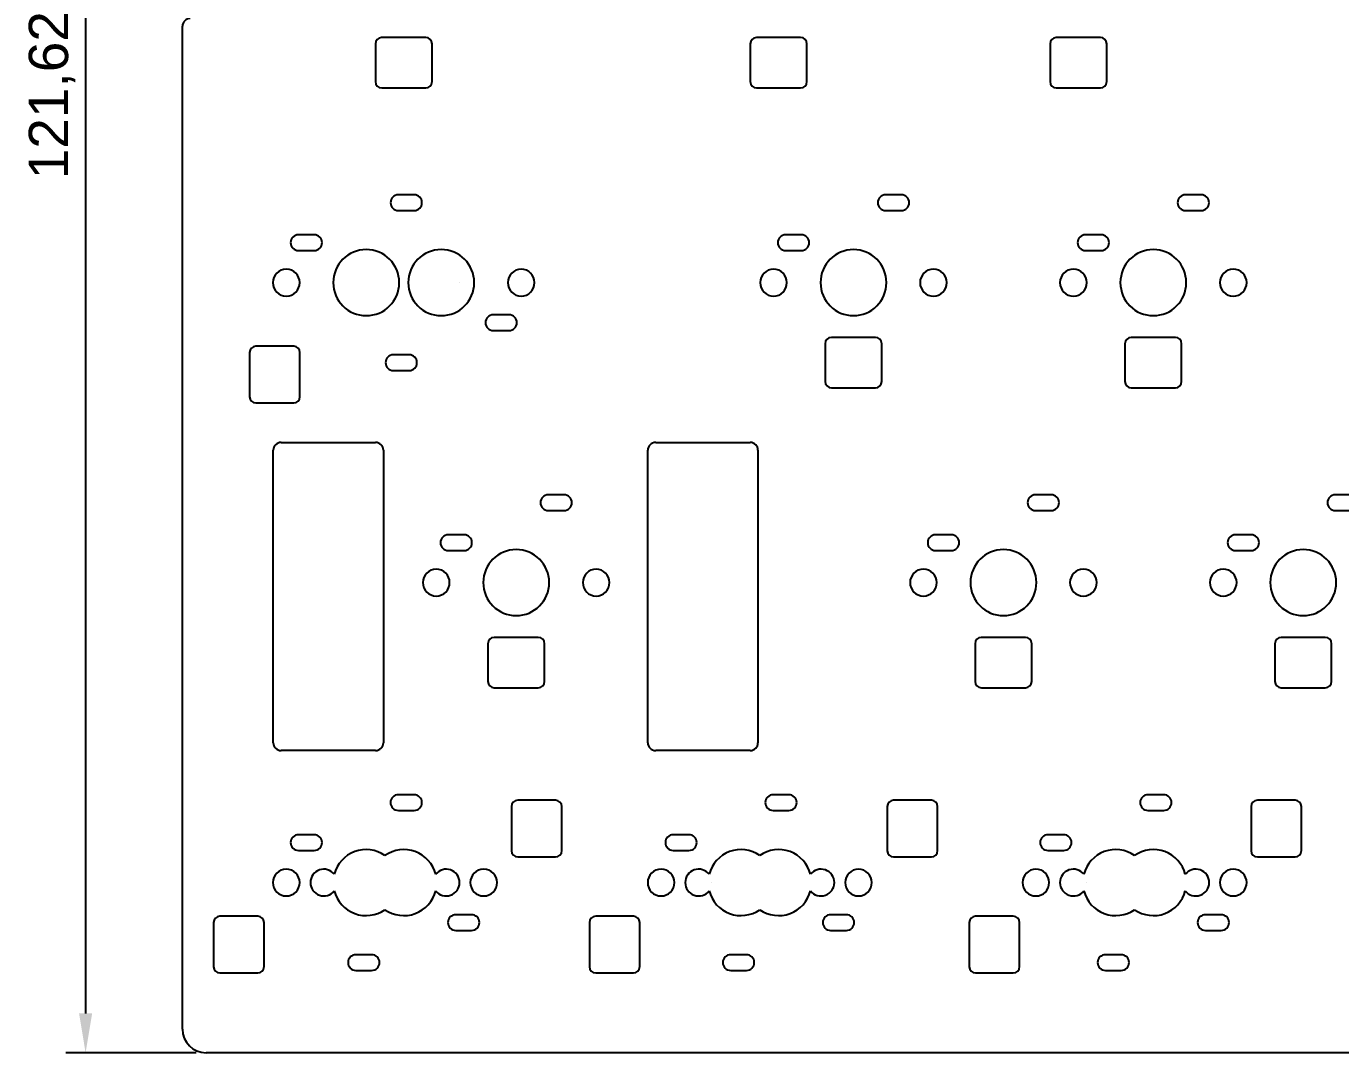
# Model space of a CAD drawing. Header units: millimetres. Extents: x -10 to 348, y -1 to 127.
# Drawn here: x -9.7 to 73.8, y -1.3 to 63.9 of the extents above; entities that cross this region are included whole.
import ezdxf

# ---------------------------------------------------------------- set-up
doc = ezdxf.new("R2010")
doc.units = ezdxf.units.MM
doc.layers.add('Board Outline Layer', color=6, linetype='Continuous', true_color=0xff00ff)
doc.layers.add('IXPE', color=7, linetype='Continuous', true_color=0x9069e9)
doc.styles.get("Standard").update_dxf_attribs({"font": 'arial.ttf'})
doc.dimstyles.new('ISO-25', dxfattribs={"dimtxt": 2.5, "dimasz": 2.5, "dimexe": 1.25, "dimexo": 0.625, "dimtad": 1, "dimtxsty": 'Standard', "dimcen": 2.5, "dimadec": 0, "dimazin": 0, "dimtfac": 1, "dimtmove": 0, "dimatfit": 3, "dimfxl": 1, "dimarcsym": 0})

# ---------------------------------------------------------------- blocks, each defined once
blk = doc.blocks.new('*D2')
at = {"color": 0, "lineweight": -2, "transparency": 16777216}
for p, q in [((1.105, 120.345), (-7.176, 120.345)), ((-5.926, 117.845), (-5.926, 1.22)), ((1.105, -1.28), (-7.176, -1.28))]:
    blk.add_line(p, q, dxfattribs=at)
at = {"color": 0, "transparency": 16777216}
for points in [[(-6.342, 117.845), (-5.509, 117.845), (-5.926, 120.345)], [(-6.342, 1.22), (-5.509, 1.22), (-5.926, -1.28)]]:
    blk.add_solid(points, dxfattribs=at)
at = {"layer": 'Defpoints', "color": 0, "transparency": 16777216}
for p in [(1.73, 120.345), (-5.926, -1.28), (1.73, -1.28)]:
    blk.add_point(p, dxfattribs=at)
at = {"color": 0, "transparency": 16777216, "insert": (-8.053, 59.532), "char_height": 2.5, "attachment_point": 5, "rotation": 90}
blk.add_mtext('121,62', dxfattribs=at)

msp = doc.modelspace()

# ---------------------------------------------------------------- linework, layer by layer
at = {"layer": 'Board Outline Layer'}
for p, q in [((0.23, 0.22), (0.23, 63.906)), ((346.407, -1.28), (1.73, -1.28))]:
    msp.add_line(p, q, dxfattribs=at)
for centre, radius, start, end in [((0.73, 63.906), 0.5, 92.25977, 179.99977), ((1.73, 0.22), 1.5, 180, 270)]:
    msp.add_arc(centre, radius, start, end, dxfattribs=at)
at = {"layer": 'IXPE'}
for p, q in [((12.488, 62.796), (12.488, 62.795)), ((12.488, 62.796), (12.488, 62.795)), ((12.488, 62.795), (12.488, 60.395)), ((12.488, 62.795), (12.488, 60.395)), ((15.688, 63.195), (12.888, 63.195)), ((15.688, 63.195), (12.888, 63.195)), ((15.688, 63.195), (15.688, 63.195)), ((15.688, 63.195), (15.688, 63.195)), ((16.088, 60.395), (16.088, 62.795)), ((16.088, 60.395), (16.088, 62.795)), ((36.3, 62.796), (36.3, 62.795)), ((36.3, 62.796), (36.3, 62.795)), ((36.3, 62.795), (36.3, 60.395)), ((36.3, 62.795), (36.3, 60.395)), ((39.5, 63.195), (36.7, 63.195)), ((39.5, 63.195), (36.7, 63.195)), ((39.5, 63.195), (39.5, 63.195)), ((39.5, 63.195), (39.5, 63.195)), ((39.9, 60.395), (39.9, 62.795)), ((39.9, 60.395), (39.9, 62.795)), ((55.35, 62.796), (55.35, 62.795)), ((55.35, 62.796), (55.35, 62.795)), ((55.35, 62.795), (55.35, 60.395)), ((55.35, 62.795), (55.35, 60.395)), ((58.55, 63.195), (55.75, 63.195)), ((58.55, 63.195), (55.75, 63.195)), ((58.55, 63.195), (58.55, 63.195)), ((58.55, 63.195), (58.55, 63.195)), ((58.95, 60.395), (58.95, 62.795)), ((58.95, 60.395), (58.95, 62.795)), ((12.888, 59.995), (15.688, 59.995)), ((12.888, 59.995), (15.688, 59.995)), ((15.688, 59.995), (15.688, 59.995)), ((15.688, 59.995), (15.688, 59.995)), ((36.7, 59.995), (39.5, 59.995)), ((36.7, 59.995), (39.5, 59.995)), ((39.5, 59.995), (39.5, 59.995)), ((39.5, 59.995), (39.5, 59.995)), ((55.75, 59.995), (58.55, 59.995)), ((55.75, 59.995), (58.55, 59.995)), ((58.55, 59.995), (58.55, 59.995)), ((58.55, 59.995), (58.55, 59.995)), ((13.448, 52.705), (13.448, 52.705)), ((13.448, 52.705), (13.448, 52.705)), ((14.948, 53.205), (13.948, 53.205)), ((14.948, 53.205), (13.948, 53.205)), ((15.448, 52.705), (15.448, 52.705)), ((15.448, 52.705), (15.448, 52.705)), ((44.403, 52.705), (44.403, 52.705)), ((44.403, 52.705), (44.403, 52.705)), ((45.903, 53.205), (44.903, 53.205)), ((45.903, 53.205), (44.903, 53.205)), ((46.403, 52.705), (46.403, 52.705)), ((46.403, 52.705), (46.403, 52.705)), ((63.453, 52.705), (63.453, 52.705)), ((63.453, 52.705), (63.453, 52.705)), ((64.953, 53.205), (63.953, 53.205)), ((64.953, 53.205), (63.953, 53.205)), ((65.453, 52.705), (65.453, 52.705)), ((65.453, 52.705), (65.453, 52.705)), ((13.948, 52.205), (14.948, 52.205)), ((13.948, 52.205), (14.948, 52.205)), ((44.903, 52.205), (45.903, 52.205)), ((44.903, 52.205), (45.903, 52.205)), ((63.953, 52.205), (64.953, 52.205)), ((63.953, 52.205), (64.953, 52.205)), ((7.098, 50.165), (7.098, 50.165)), ((7.098, 50.165), (7.098, 50.165)), ((8.598, 50.665), (7.598, 50.665)), ((8.598, 50.665), (7.598, 50.665)), ((9.098, 50.165), (9.098, 50.165)), ((9.098, 50.165), (9.098, 50.165)), ((38.053, 50.165), (38.053, 50.165)), ((38.053, 50.165), (38.053, 50.165)), ((39.553, 50.665), (38.553, 50.665)), ((39.553, 50.665), (38.553, 50.665)), ((40.053, 50.165), (40.053, 50.165)), ((40.053, 50.165), (40.053, 50.165)), ((57.103, 50.165), (57.103, 50.165)), ((57.103, 50.165), (57.103, 50.165)), ((58.603, 50.665), (57.603, 50.665)), ((58.603, 50.665), (57.603, 50.665)), ((59.103, 50.165), (59.103, 50.165)), ((59.103, 50.165), (59.103, 50.165)), ((7.598, 49.665), (8.598, 49.665)), ((7.598, 49.665), (8.598, 49.665)), ((38.553, 49.665), (39.553, 49.665)), ((38.553, 49.665), (39.553, 49.665)), ((57.603, 49.665), (58.603, 49.665)), ((57.603, 49.665), (58.603, 49.665)), ((17.838, 47.625), (17.838, 47.625)), ((17.838, 47.625), (17.838, 47.625)), ((22.601, 47.625), (22.601, 47.625)), ((22.601, 47.625), (22.601, 47.625)), ((38.633, 47.625), (38.633, 47.625)), ((38.633, 47.625), (38.633, 47.625)), ((48.793, 47.625), (48.793, 47.625)), ((48.793, 47.625), (48.793, 47.625)), ((57.684, 47.625), (57.684, 47.625)), ((57.684, 47.625), (57.684, 47.625)), ((20.98, 45.585), (19.98, 45.585)), ((20.98, 45.585), (19.98, 45.585)), ((19.48, 45.085), (19.48, 45.085)), ((19.48, 45.085), (19.48, 45.085)), ((19.98, 44.585), (20.98, 44.585)), ((19.98, 44.585), (20.98, 44.585)), ((21.48, 45.085), (21.48, 45.085)), ((21.48, 45.085), (21.48, 45.085)), ((7.296, 43.583), (4.896, 43.583)), ((7.296, 43.583), (4.896, 43.583)), ((41.063, 43.745), (41.063, 43.745)), ((41.063, 43.745), (41.063, 41.345)), ((41.063, 43.745), (41.063, 43.745)), ((41.063, 43.745), (41.063, 41.345)), ((44.263, 44.145), (41.463, 44.145)), ((44.263, 44.145), (41.463, 44.145)), ((44.263, 44.145), (44.263, 44.145)), ((44.263, 44.145), (44.263, 44.145)), ((44.663, 41.345), (44.663, 43.745)), ((44.663, 41.345), (44.663, 43.745)), ((60.113, 43.745), (60.113, 43.745)), ((60.113, 43.745), (60.113, 41.345)), ((60.113, 43.745), (60.113, 43.745)), ((60.113, 43.745), (60.113, 41.345)), ((63.313, 44.145), (60.513, 44.145)), ((63.313, 44.145), (60.513, 44.145)), ((63.313, 44.145), (63.313, 44.145)), ((63.313, 44.145), (63.313, 44.145)), ((63.713, 41.345), (63.713, 43.745)), ((63.713, 41.345), (63.713, 43.745)), ((4.496, 43.183), (4.496, 43.183)), ((4.496, 43.183), (4.496, 40.383)), ((4.496, 43.183), (4.496, 43.183)), ((4.496, 43.183), (4.496, 40.383)), ((7.696, 40.383), (7.696, 43.183)), ((7.696, 43.183), (7.696, 43.183)), ((7.696, 40.383), (7.696, 43.183)), ((7.696, 43.183), (7.696, 43.183)), ((14.63, 43.045), (13.63, 43.045)), ((14.63, 43.045), (13.63, 43.045)), ((13.13, 42.545), (13.13, 42.545)), ((13.13, 42.545), (13.13, 42.545)), ((13.63, 42.045), (14.63, 42.045)), ((13.63, 42.045), (14.63, 42.045)), ((15.13, 42.545), (15.13, 42.545)), ((15.13, 42.545), (15.13, 42.545)), ((41.463, 40.945), (44.263, 40.945)), ((41.463, 40.945), (44.263, 40.945)), ((44.263, 40.945), (44.263, 40.945)), ((44.263, 40.945), (44.263, 40.945)), ((60.513, 40.945), (63.313, 40.945)), ((60.513, 40.945), (63.313, 40.945)), ((63.313, 40.945), (63.313, 40.945)), ((63.313, 40.945), (63.313, 40.945)), ((4.896, 39.983), (4.896, 39.983)), ((4.896, 39.983), (7.296, 39.983)), ((4.896, 39.983), (4.896, 39.983)), ((4.896, 39.983), (7.296, 39.983)), ((5.995, 18.409), (5.995, 36.981)), ((5.995, 18.409), (5.995, 36.981)), ((6.495, 37.481), (12.495, 37.481)), ((6.495, 37.481), (12.495, 37.481)), ((12.995, 36.981), (12.995, 18.409)), ((12.995, 36.981), (12.995, 18.409)), ((29.795, 18.409), (29.795, 36.981)), ((29.795, 18.409), (29.795, 36.981)), ((30.295, 37.481), (36.295, 37.481)), ((30.295, 37.481), (36.295, 37.481)), ((36.795, 36.981), (36.795, 18.409)), ((36.795, 36.981), (36.795, 18.409)), ((22.973, 33.655), (22.973, 33.655)), ((22.973, 33.655), (22.973, 33.655)), ((24.473, 34.155), (23.473, 34.155)), ((24.473, 34.155), (23.473, 34.155)), ((24.973, 33.655), (24.973, 33.655)), ((24.973, 33.655), (24.973, 33.655)), ((53.928, 33.655), (53.928, 33.655)), ((53.928, 33.655), (53.928, 33.655)), ((55.428, 34.155), (54.428, 34.155)), ((55.428, 34.155), (54.428, 34.155)), ((55.928, 33.655), (55.928, 33.655)), ((55.928, 33.655), (55.928, 33.655)), ((72.978, 33.655), (72.978, 33.655)), ((72.978, 33.655), (72.978, 33.655)), ((74.478, 34.155), (73.478, 34.155)), ((74.478, 34.155), (73.478, 34.155)), ((23.473, 33.155), (24.473, 33.155)), ((23.473, 33.155), (24.473, 33.155)), ((54.428, 33.155), (55.428, 33.155)), ((54.428, 33.155), (55.428, 33.155)), ((73.478, 33.155), (74.478, 33.155)), ((73.478, 33.155), (74.478, 33.155)), ((16.623, 31.115), (16.623, 31.115)), ((16.623, 31.115), (16.623, 31.115)), ((18.123, 31.615), (17.123, 31.615)), ((18.123, 31.615), (17.123, 31.615)), ((18.623, 31.115), (18.623, 31.115)), ((18.623, 31.115), (18.623, 31.115)), ((47.578, 31.115), (47.578, 31.115)), ((47.578, 31.115), (47.578, 31.115)), ((49.078, 31.615), (48.078, 31.615)), ((49.078, 31.615), (48.078, 31.615)), ((49.578, 31.115), (49.578, 31.115)), ((49.578, 31.115), (49.578, 31.115)), ((66.628, 31.115), (66.628, 31.115)), ((66.628, 31.115), (66.628, 31.115)), ((68.128, 31.615), (67.128, 31.615)), ((68.128, 31.615), (67.128, 31.615)), ((68.628, 31.115), (68.628, 31.115)), ((68.628, 31.115), (68.628, 31.115)), ((17.123, 30.615), (18.123, 30.615)), ((17.123, 30.615), (18.123, 30.615)), ((48.078, 30.615), (49.078, 30.615)), ((48.078, 30.615), (49.078, 30.615)), ((67.128, 30.615), (68.128, 30.615)), ((67.128, 30.615), (68.128, 30.615)), ((17.203, 28.575), (17.203, 28.575)), ((17.203, 28.575), (17.203, 28.575)), ((27.363, 28.575), (27.363, 28.575)), ((27.363, 28.575), (27.363, 28.575)), ((48.158, 28.575), (48.158, 28.575)), ((48.158, 28.575), (48.158, 28.575)), ((58.319, 28.575), (58.319, 28.575)), ((58.319, 28.575), (58.319, 28.575)), ((22.833, 25.095), (20.033, 25.095)), ((22.833, 25.095), (20.033, 25.095)), ((22.833, 25.095), (22.833, 25.095)), ((22.833, 25.095), (22.833, 25.095)), ((53.788, 25.095), (50.988, 25.095)), ((53.788, 25.095), (50.988, 25.095)), ((53.788, 25.095), (53.788, 25.095)), ((53.788, 25.095), (53.788, 25.095)), ((72.838, 25.095), (70.038, 25.095)), ((72.838, 25.095), (70.038, 25.095)), ((72.838, 25.095), (72.838, 25.095)), ((72.838, 25.095), (72.838, 25.095)), ((19.633, 24.695), (19.633, 24.695)), ((19.633, 24.695), (19.633, 22.295)), ((19.633, 24.695), (19.633, 24.695)), ((19.633, 24.695), (19.633, 22.295)), ((23.233, 22.295), (23.233, 24.695)), ((23.233, 22.295), (23.233, 24.695)), ((50.588, 24.695), (50.588, 24.695)), ((50.588, 24.695), (50.588, 22.295)), ((50.588, 24.695), (50.588, 24.695)), ((50.588, 24.695), (50.588, 22.295)), ((54.188, 22.295), (54.188, 24.695)), ((54.188, 22.295), (54.188, 24.695)), ((69.638, 24.695), (69.638, 24.695)), ((69.638, 24.695), (69.638, 22.295)), ((69.638, 24.695), (69.638, 24.695)), ((69.638, 24.695), (69.638, 22.295)), ((73.238, 22.295), (73.238, 24.695)), ((73.238, 22.295), (73.238, 24.695)), ((20.033, 21.895), (22.833, 21.895)), ((20.033, 21.895), (22.833, 21.895)), ((22.833, 21.895), (22.833, 21.895)), ((22.833, 21.895), (22.833, 21.895)), ((50.988, 21.895), (53.788, 21.895)), ((50.988, 21.895), (53.788, 21.895)), ((53.788, 21.895), (53.788, 21.895)), ((53.788, 21.895), (53.788, 21.895)), ((70.038, 21.895), (72.838, 21.895)), ((70.038, 21.895), (72.838, 21.895)), ((72.838, 21.895), (72.838, 21.895)), ((72.838, 21.895), (72.838, 21.895)), ((5.995, 18.409), (5.995, 18.409)), ((5.995, 18.409), (5.995, 18.409)), ((29.795, 18.409), (29.795, 18.409)), ((29.795, 18.409), (29.795, 18.409)), ((12.495, 17.909), (6.495, 17.909)), ((6.495, 17.909), (6.495, 17.909)), ((12.495, 17.909), (6.495, 17.909)), ((6.495, 17.909), (6.495, 17.909)), ((36.295, 17.909), (30.295, 17.909)), ((30.295, 17.909), (30.295, 17.909)), ((36.295, 17.909), (30.295, 17.909)), ((30.295, 17.909), (30.295, 17.909)), ((14.946, 15.105), (13.946, 15.105)), ((14.946, 15.105), (13.946, 15.105)), ((38.759, 15.105), (37.759, 15.105)), ((38.759, 15.105), (37.759, 15.105)), ((62.571, 15.105), (61.571, 15.105)), ((62.571, 15.105), (61.571, 15.105)), ((13.446, 14.605), (13.446, 14.605)), ((13.446, 14.605), (13.446, 14.605)), ((15.446, 14.605), (15.446, 14.605)), ((15.446, 14.605), (15.446, 14.605)), ((21.133, 14.354), (21.133, 14.354)), ((21.133, 14.354), (21.133, 11.554)), ((21.133, 14.354), (21.133, 14.354)), ((21.133, 14.354), (21.133, 11.554)), ((23.933, 14.754), (21.533, 14.754)), ((23.933, 14.754), (21.533, 14.754)), ((24.333, 11.554), (24.333, 14.354)), ((24.333, 14.354), (24.333, 14.354)), ((24.333, 11.554), (24.333, 14.354)), ((24.333, 14.354), (24.333, 14.354)), ((37.259, 14.605), (37.259, 14.605)), ((37.259, 14.605), (37.259, 14.605)), ((39.259, 14.605), (39.259, 14.605)), ((39.259, 14.605), (39.259, 14.605)), ((45.009, 14.354), (45.009, 14.354)), ((45.009, 14.354), (45.009, 11.554)), ((45.009, 14.354), (45.009, 14.354)), ((45.009, 14.354), (45.009, 11.554)), ((47.809, 14.754), (45.409, 14.754)), ((47.809, 14.754), (45.409, 14.754)), ((48.209, 11.554), (48.209, 14.354)), ((48.209, 14.354), (48.209, 14.354)), ((48.209, 11.554), (48.209, 14.354)), ((48.209, 14.354), (48.209, 14.354)), ((61.071, 14.605), (61.071, 14.605)), ((61.071, 14.605), (61.071, 14.605)), ((63.071, 14.605), (63.071, 14.605)), ((63.071, 14.605), (63.071, 14.605)), ((68.123, 14.354), (68.123, 14.354)), ((68.123, 14.354), (68.123, 11.554)), ((68.123, 14.354), (68.123, 14.354)), ((68.123, 14.354), (68.123, 11.554)), ((70.923, 14.754), (68.523, 14.754)), ((70.923, 14.754), (68.523, 14.754)), ((71.323, 11.554), (71.323, 14.354)), ((71.323, 14.354), (71.323, 14.354)), ((71.323, 11.554), (71.323, 14.354)), ((71.323, 14.354), (71.323, 14.354)), ((13.946, 14.105), (14.946, 14.105)), ((13.946, 14.105), (14.946, 14.105)), ((37.759, 14.105), (38.759, 14.105)), ((37.759, 14.105), (38.759, 14.105)), ((61.571, 14.105), (62.571, 14.105)), ((61.571, 14.105), (62.571, 14.105)), ((8.596, 12.565), (7.596, 12.565)), ((8.596, 12.565), (7.596, 12.565)), ((32.409, 12.565), (31.409, 12.565)), ((32.409, 12.565), (31.409, 12.565)), ((56.221, 12.565), (55.221, 12.565)), ((56.221, 12.565), (55.221, 12.565)), ((7.096, 12.065), (7.096, 12.065)), ((7.096, 12.065), (7.096, 12.065)), ((9.096, 12.065), (9.096, 12.065)), ((9.096, 12.065), (9.096, 12.065)), ((30.909, 12.065), (30.909, 12.065)), ((30.909, 12.065), (30.909, 12.065)), ((32.909, 12.065), (32.909, 12.065)), ((32.909, 12.065), (32.909, 12.065)), ((54.721, 12.065), (54.721, 12.065)), ((54.721, 12.065), (54.721, 12.065)), ((56.721, 12.065), (56.721, 12.065)), ((56.721, 12.065), (56.721, 12.065)), ((7.596, 11.565), (8.596, 11.565)), ((7.596, 11.565), (8.596, 11.565)), ((21.533, 11.154), (21.533, 11.154)), ((21.533, 11.154), (23.933, 11.154)), ((21.533, 11.154), (21.533, 11.154)), ((21.533, 11.154), (23.933, 11.154)), ((31.409, 11.565), (32.409, 11.565)), ((31.409, 11.565), (32.409, 11.565)), ((45.409, 11.154), (45.409, 11.154)), ((45.409, 11.154), (47.809, 11.154)), ((45.409, 11.154), (45.409, 11.154)), ((45.409, 11.154), (47.809, 11.154)), ((55.221, 11.565), (56.221, 11.565)), ((55.221, 11.565), (56.221, 11.565)), ((68.523, 11.154), (68.523, 11.154)), ((68.523, 11.154), (70.923, 11.154)), ((68.523, 11.154), (68.523, 11.154)), ((68.523, 11.154), (70.923, 11.154)), ((17.837, 9.525), (17.837, 9.525)), ((17.837, 9.525), (17.837, 9.525)), ((20.219, 9.525), (20.219, 9.525)), ((20.219, 9.525), (20.219, 9.525)), ((31.49, 9.525), (31.49, 9.525)), ((31.49, 9.525), (31.49, 9.525)), ((33.871, 9.525), (33.871, 9.525)), ((33.871, 9.525), (33.871, 9.525)), ((41.65, 9.525), (41.65, 9.525)), ((41.65, 9.525), (41.65, 9.525)), ((44.031, 9.525), (44.031, 9.525)), ((44.031, 9.525), (44.031, 9.525)), ((55.302, 9.525), (55.302, 9.525)), ((55.302, 9.525), (55.302, 9.525)), ((57.684, 9.525), (57.684, 9.525)), ((57.684, 9.525), (57.684, 9.525)), ((2.21, 6.988), (2.21, 6.988)), ((2.21, 6.988), (2.21, 4.188)), ((2.21, 6.988), (2.21, 6.988)), ((2.21, 6.988), (2.21, 4.188)), ((5.01, 7.388), (2.61, 7.388)), ((5.01, 7.388), (2.61, 7.388)), ((5.41, 4.188), (5.41, 6.988)), ((5.41, 6.988), (5.41, 6.988)), ((5.41, 4.188), (5.41, 6.988)), ((5.41, 6.988), (5.41, 6.988)), ((17.098, 6.985), (17.098, 6.985)), ((17.098, 6.985), (17.098, 6.985)), ((18.598, 7.485), (17.598, 7.485)), ((18.598, 7.485), (17.598, 7.485)), ((19.098, 6.985), (19.098, 6.985)), ((19.098, 6.985), (19.098, 6.985)), ((26.086, 6.988), (26.086, 6.988)), ((26.086, 6.988), (26.086, 4.188)), ((26.086, 6.988), (26.086, 6.988)), ((26.086, 6.988), (26.086, 4.188)), ((28.886, 7.388), (26.486, 7.388)), ((28.886, 7.388), (26.486, 7.388)), ((29.286, 4.188), (29.286, 6.988)), ((29.286, 6.988), (29.286, 6.988)), ((29.286, 4.188), (29.286, 6.988)), ((29.286, 6.988), (29.286, 6.988)), ((40.911, 6.985), (40.911, 6.985)), ((40.911, 6.985), (40.911, 6.985)), ((42.411, 7.485), (41.411, 7.485)), ((42.411, 7.485), (41.411, 7.485)), ((42.911, 6.985), (42.911, 6.985)), ((42.911, 6.985), (42.911, 6.985)), ((50.216, 6.988), (50.216, 6.988)), ((50.216, 6.988), (50.216, 4.188)), ((50.216, 6.988), (50.216, 6.988)), ((50.216, 6.988), (50.216, 4.188)), ((53.016, 7.388), (50.616, 7.388)), ((53.016, 7.388), (50.616, 7.388)), ((53.416, 4.188), (53.416, 6.988)), ((53.416, 6.988), (53.416, 6.988)), ((53.416, 4.188), (53.416, 6.988)), ((53.416, 6.988), (53.416, 6.988)), ((64.723, 6.985), (64.723, 6.985)), ((64.723, 6.985), (64.723, 6.985)), ((66.223, 7.485), (65.223, 7.485)), ((66.223, 7.485), (65.223, 7.485)), ((66.723, 6.985), (66.723, 6.985)), ((66.723, 6.985), (66.723, 6.985)), ((17.598, 6.485), (18.598, 6.485)), ((17.598, 6.485), (18.598, 6.485)), ((41.411, 6.485), (42.411, 6.485)), ((41.411, 6.485), (42.411, 6.485)), ((65.223, 6.485), (66.223, 6.485)), ((65.223, 6.485), (66.223, 6.485)), ((10.748, 4.445), (10.748, 4.445)), ((10.748, 4.445), (10.748, 4.445)), ((12.248, 4.945), (11.248, 4.945)), ((12.248, 4.945), (11.248, 4.945)), ((12.748, 4.445), (12.748, 4.445)), ((12.748, 4.445), (12.748, 4.445)), ((34.561, 4.445), (34.561, 4.445)), ((34.561, 4.445), (34.561, 4.445)), ((36.061, 4.945), (35.061, 4.945)), ((36.061, 4.945), (35.061, 4.945)), ((36.561, 4.445), (36.561, 4.445)), ((36.561, 4.445), (36.561, 4.445)), ((58.373, 4.445), (58.373, 4.445)), ((58.373, 4.445), (58.373, 4.445)), ((59.873, 4.945), (58.873, 4.945)), ((59.873, 4.945), (58.873, 4.945)), ((60.373, 4.445), (60.373, 4.445)), ((60.373, 4.445), (60.373, 4.445)), ((2.61, 3.788), (2.61, 3.788)), ((2.61, 3.788), (5.01, 3.788)), ((2.61, 3.788), (2.61, 3.788)), ((2.61, 3.788), (5.01, 3.788)), ((11.248, 3.945), (12.248, 3.945)), ((11.248, 3.945), (12.248, 3.945)), ((26.486, 3.788), (26.486, 3.788)), ((26.486, 3.788), (28.886, 3.788)), ((26.486, 3.788), (26.486, 3.788)), ((26.486, 3.788), (28.886, 3.788)), ((35.061, 3.945), (36.061, 3.945)), ((35.061, 3.945), (36.061, 3.945)), ((50.616, 3.788), (50.616, 3.788)), ((50.616, 3.788), (53.016, 3.788)), ((50.616, 3.788), (50.616, 3.788)), ((50.616, 3.788), (53.016, 3.788)), ((58.873, 3.945), (59.873, 3.945)), ((58.873, 3.945), (59.873, 3.945))]:
    msp.add_line(p, q, dxfattribs=at)
for centre, radius, start, end in [((12.888, 62.795), 0.4, 90.90597, 179.98897), ((12.888, 62.795), 0.4, 90.90597, 179.98897), ((12.091, 62.795), 0.397, 359.9945, 0.0055), ((12.091, 62.795), 0.397, 359.9945, 0.0055), ((12.875, 62.795), 0.4, 88.16665, 89.07265), ((12.875, 62.795), 0.4, 88.16665, 89.07265), ((15.688, 62.795), 0.4, 0.00018, 89.99618), ((15.688, 62.795), 0.4, 0.00018, 89.99618), ((36.7, 62.795), 0.4, 90.90597, 179.98897), ((36.7, 62.795), 0.4, 90.90597, 179.98897), ((35.903, 62.795), 0.397, 359.9945, 0.0055), ((35.903, 62.795), 0.397, 359.9945, 0.0055), ((36.687, 62.795), 0.4, 88.16665, 89.07265), ((36.687, 62.795), 0.4, 88.16665, 89.07265), ((39.5, 62.795), 0.4, 0.00018, 89.99618), ((39.5, 62.795), 0.4, 0.00018, 89.99618), ((55.75, 62.795), 0.4, 90.90597, 179.98897), ((55.75, 62.795), 0.4, 90.90597, 179.98897), ((54.953, 62.795), 0.397, 359.9945, 0.0055), ((54.953, 62.795), 0.397, 359.9945, 0.0055), ((55.737, 62.795), 0.4, 88.16665, 89.07265), ((55.737, 62.795), 0.4, 88.16665, 89.07265), ((58.55, 62.795), 0.4, 0.00018, 89.99618), ((58.55, 62.795), 0.4, 0.00018, 89.99618), ((12.888, 60.395), 0.4, 180.00382, 269.99982), ((12.888, 60.395), 0.4, 180.00382, 269.99982), ((15.688, 60.395), 0.4, 270.00382, 359.99982), ((15.688, 60.395), 0.4, 270.00382, 359.99982), ((36.7, 60.395), 0.4, 180.00382, 269.99982), ((36.7, 60.395), 0.4, 180.00382, 269.99982), ((39.5, 60.395), 0.4, 270.00382, 359.99982), ((39.5, 60.395), 0.4, 270.00382, 359.99982), ((55.75, 60.395), 0.4, 180.00382, 269.99982), ((55.75, 60.395), 0.4, 180.00382, 269.99982), ((58.55, 60.395), 0.4, 270.00382, 359.99982), ((58.55, 60.395), 0.4, 270.00382, 359.99982), ((13.948, 52.705), 0.5, 90, 180), ((13.948, 52.705), 0.5, 90, 180), ((13.948, 52.705), 0.5, 180, 270), ((13.948, 52.705), 0.5, 180, 270), ((14.948, 52.705), 0.5, 0, 90), ((14.948, 52.705), 0.5, 0, 90), ((14.948, 52.705), 0.5, 270, 0), ((14.948, 52.705), 0.5, 270, 0), ((44.903, 52.705), 0.5, 90, 180), ((44.903, 52.705), 0.5, 90, 180), ((44.903, 52.705), 0.5, 180, 270), ((44.903, 52.705), 0.5, 180, 270), ((45.903, 52.705), 0.5, 0, 90), ((45.903, 52.705), 0.5, 0, 90), ((45.903, 52.705), 0.5, 270, 0), ((45.903, 52.705), 0.5, 270, 0), ((63.953, 52.705), 0.5, 90, 180), ((63.953, 52.705), 0.5, 90, 180), ((63.953, 52.705), 0.5, 180, 270), ((63.953, 52.705), 0.5, 180, 270), ((64.953, 52.705), 0.5, 0, 90), ((64.953, 52.705), 0.5, 0, 90), ((64.953, 52.705), 0.5, 270, 360), ((64.953, 52.705), 0.5, 270, 360), ((7.598, 50.165), 0.5, 90, 180), ((7.598, 50.165), 0.5, 90, 180), ((7.598, 50.165), 0.5, 180, 270), ((7.598, 50.165), 0.5, 180, 270), ((8.598, 50.165), 0.5, 0, 90), ((8.598, 50.165), 0.5, 0, 90), ((8.598, 50.165), 0.5, 270, 0), ((8.598, 50.165), 0.5, 270, 0), ((38.553, 50.165), 0.5, 90, 180), ((38.553, 50.165), 0.5, 90, 180), ((38.553, 50.165), 0.5, 180, 270), ((38.553, 50.165), 0.5, 180, 270), ((39.553, 50.165), 0.5, 0, 90), ((39.553, 50.165), 0.5, 0, 90), ((39.553, 50.165), 0.5, 270, 0), ((39.553, 50.165), 0.5, 270, 0), ((57.603, 50.165), 0.5, 90, 180), ((57.603, 50.165), 0.5, 90, 180), ((57.603, 50.165), 0.5, 180, 270), ((57.603, 50.165), 0.5, 180, 270), ((58.603, 50.165), 0.5, 0, 90), ((58.603, 50.165), 0.5, 0, 90), ((58.603, 50.165), 0.5, 270, 0), ((58.603, 50.165), 0.5, 270, 0), ((11.908, 47.625), 2.096, 0, 180), ((11.908, 47.625), 2.096, 0, 180), ((16.67, 47.625), 2.096, 0, 180), ((16.67, 47.625), 2.096, 0, 180), ((42.863, 47.625), 2.096, 0, 180), ((42.863, 47.625), 2.096, 0, 180), ((61.913, 47.625), 2.096, 0, 180), ((61.913, 47.625), 2.096, 0, 180), ((6.828, 47.625), 0.851, 0, 180), ((6.828, 47.625), 0.851, 0, 180), ((21.75, 47.625), 0.851, 0, 180), ((21.75, 47.625), 0.851, 0, 180), ((37.783, 47.625), 0.851, 0, 180), ((37.783, 47.625), 0.851, 0, 180), ((47.943, 47.625), 0.851, 0, 180), ((47.943, 47.625), 0.851, 0, 180), ((56.833, 47.625), 0.851, 0, 180), ((56.833, 47.625), 0.851, 0, 180), ((66.993, 47.625), 0.851, 0, 180), ((66.993, 47.625), 0.851, 0, 180), ((6.828, 47.625), 0.851, 180, 0), ((6.828, 47.625), 0.851, 180, 0), ((11.908, 47.625), 2.096, 180, 0), ((11.908, 47.625), 2.096, 180, 0), ((16.67, 47.625), 2.096, 180, 0), ((16.67, 47.625), 2.096, 180, 0), ((21.75, 47.625), 0.851, 180, 0), ((21.75, 47.625), 0.851, 180, 0), ((37.783, 47.625), 0.851, 180, 0), ((37.783, 47.625), 0.851, 180, 0), ((42.863, 47.625), 2.096, 180, 0), ((42.863, 47.625), 2.096, 180, 0), ((47.943, 47.625), 0.851, 180, 0), ((47.943, 47.625), 0.851, 180, 0), ((56.833, 47.625), 0.851, 180, 0), ((56.833, 47.625), 0.851, 180, 0), ((61.913, 47.625), 2.096, 180, 0), ((61.913, 47.625), 2.096, 180, 0), ((66.993, 47.625), 0.851, 180, 0), ((66.993, 47.625), 0.851, 180, 0), ((19.98, 45.085), 0.5, 90, 180), ((19.98, 45.085), 0.5, 90, 180), ((20.98, 45.085), 0.5, 0, 90), ((20.98, 45.085), 0.5, 0, 90), ((19.98, 45.085), 0.5, 180, 270), ((19.98, 45.085), 0.5, 180, 270), ((20.98, 45.085), 0.5, 270, 0), ((20.98, 45.085), 0.5, 270, 0), ((4.896, 43.183), 0.4, 90.00018, 179.99618), ((4.896, 43.183), 0.4, 90.00018, 179.99618), ((7.296, 43.183), 0.4, 0.00382, 89.99982), ((7.296, 43.183), 0.4, 0.00382, 89.99982), ((41.463, 43.745), 0.4, 90.90597, 179.98897), ((41.463, 43.745), 0.4, 90.90597, 179.98897), ((40.666, 43.745), 0.397, 359.9945, 0.0055), ((40.666, 43.745), 0.397, 359.9945, 0.0055), ((41.45, 43.745), 0.4, 88.16665, 89.07265), ((41.45, 43.745), 0.4, 88.16665, 89.07265), ((44.263, 43.745), 0.4, 0.00018, 89.99618), ((44.263, 43.745), 0.4, 0.00018, 89.99618), ((60.513, 43.745), 0.4, 90.90597, 179.98897), ((60.513, 43.745), 0.4, 90.90597, 179.98897), ((59.716, 43.745), 0.397, 359.9945, 0.0055), ((59.716, 43.745), 0.397, 359.9945, 0.0055), ((60.5, 43.745), 0.4, 88.16665, 89.07265), ((60.5, 43.745), 0.4, 88.16665, 89.07265), ((63.313, 43.745), 0.4, 0.00018, 89.99618), ((63.313, 43.745), 0.4, 0.00018, 89.99618), ((13.63, 42.545), 0.5, 90, 180), ((13.63, 42.545), 0.5, 90, 180), ((14.63, 42.545), 0.5, 0, 90), ((14.63, 42.545), 0.5, 0, 90), ((13.63, 42.545), 0.5, 180, 270), ((13.63, 42.545), 0.5, 180, 270), ((14.63, 42.545), 0.5, 270, 0), ((14.63, 42.545), 0.5, 270, 0), ((41.463, 41.345), 0.4, 180.00382, 269.99982), ((41.463, 41.345), 0.4, 180.00382, 269.99982), ((44.263, 41.345), 0.4, 270.00382, 359.99982), ((44.263, 41.345), 0.4, 270.00382, 359.99982), ((60.513, 41.345), 0.4, 180.00382, 269.99982), ((60.513, 41.345), 0.4, 180.00382, 269.99982), ((63.313, 41.345), 0.4, 270.00382, 359.99982), ((63.313, 41.345), 0.4, 270.00382, 359.99982), ((4.896, 40.37), 0.4, 178.16665, 179.07265), ((4.896, 40.37), 0.4, 178.16665, 179.07265), ((4.896, 40.383), 0.4, 180.90597, 269.98897), ((4.896, 40.383), 0.4, 180.90597, 269.98897), ((7.296, 40.383), 0.4, 270.00382, 359.99982), ((7.296, 40.383), 0.4, 270.00382, 359.99982), ((4.896, 39.586), 0.397, 89.9945, 90.0055), ((4.896, 39.586), 0.397, 89.9945, 90.0055), ((6.495, 36.981), 0.5, 90.00015, 180.00015), ((6.495, 36.981), 0.5, 90.00015, 180.00015), ((12.495, 36.981), 0.5, 359.99985, 89.99985), ((12.495, 36.981), 0.5, 359.99985, 89.99985), ((30.295, 36.981), 0.5, 90.00015, 180.00015), ((30.295, 36.981), 0.5, 90.00015, 180.00015), ((36.295, 36.981), 0.5, 359.99985, 89.99985), ((36.295, 36.981), 0.5, 359.99985, 89.99985), ((23.473, 33.655), 0.5, 90, 180), ((23.473, 33.655), 0.5, 90, 180), ((23.473, 33.655), 0.5, 180, 270), ((23.473, 33.655), 0.5, 180, 270), ((24.473, 33.655), 0.5, 0, 90), ((24.473, 33.655), 0.5, 0, 90), ((24.473, 33.655), 0.5, 270, 0), ((24.473, 33.655), 0.5, 270, 0), ((54.428, 33.655), 0.5, 90, 180), ((54.428, 33.655), 0.5, 90, 180), ((54.428, 33.655), 0.5, 180, 270), ((54.428, 33.655), 0.5, 180, 270), ((55.428, 33.655), 0.5, 0, 90), ((55.428, 33.655), 0.5, 0, 90), ((55.428, 33.655), 0.5, 270, 0), ((55.428, 33.655), 0.5, 270, 0), ((73.478, 33.655), 0.5, 90, 180), ((73.478, 33.655), 0.5, 90, 180), ((73.478, 33.655), 0.5, 180, 270), ((73.478, 33.655), 0.5, 180, 270), ((17.123, 31.115), 0.5, 90, 180), ((17.123, 31.115), 0.5, 90, 180), ((17.123, 31.115), 0.5, 180, 270), ((17.123, 31.115), 0.5, 180, 270), ((18.123, 31.115), 0.5, 0, 90), ((18.123, 31.115), 0.5, 0, 90), ((18.123, 31.115), 0.5, 270, 0), ((18.123, 31.115), 0.5, 270, 0), ((48.078, 31.115), 0.5, 90, 180), ((48.078, 31.115), 0.5, 90, 180), ((48.078, 31.115), 0.5, 180, 270), ((48.078, 31.115), 0.5, 180, 270), ((49.078, 31.115), 0.5, 0, 90), ((49.078, 31.115), 0.5, 0, 90), ((49.078, 31.115), 0.5, 270, 0), ((49.078, 31.115), 0.5, 270, 0), ((67.128, 31.115), 0.5, 90, 180), ((67.128, 31.115), 0.5, 90, 180), ((67.128, 31.115), 0.5, 180, 270), ((67.128, 31.115), 0.5, 180, 270), ((68.128, 31.115), 0.5, 360, 90), ((68.128, 31.115), 0.5, 360, 90), ((68.128, 31.115), 0.5, 270, 0), ((68.128, 31.115), 0.5, 270, 0), ((21.433, 28.575), 2.096, 0, 180), ((21.433, 28.575), 2.096, 0, 180), ((52.388, 28.575), 2.096, 0, 180), ((52.388, 28.575), 2.096, 0, 180), ((71.438, 28.575), 2.096, 0, 180), ((71.438, 28.575), 2.096, 0, 180), ((16.353, 28.575), 0.851, 360, 180), ((16.353, 28.575), 0.851, 360, 180), ((26.513, 28.575), 0.851, 0, 180), ((26.513, 28.575), 0.851, 0, 180), ((47.308, 28.575), 0.851, 0, 180), ((47.308, 28.575), 0.851, 0, 180), ((57.468, 28.575), 0.851, 0, 180), ((57.468, 28.575), 0.851, 0, 180), ((66.358, 28.575), 0.851, 0, 180), ((66.358, 28.575), 0.851, 0, 180), ((16.353, 28.575), 0.851, 180, 360), ((16.353, 28.575), 0.851, 180, 360), ((21.433, 28.575), 2.096, 180, 0), ((21.433, 28.575), 2.096, 180, 0), ((26.513, 28.575), 0.851, 180, 0), ((26.513, 28.575), 0.851, 180, 0), ((47.308, 28.575), 0.851, 180, 0), ((47.308, 28.575), 0.851, 180, 0), ((52.388, 28.575), 2.096, 180, 0), ((52.388, 28.575), 2.096, 180, 0), ((57.468, 28.575), 0.851, 180, 0), ((57.468, 28.575), 0.851, 180, 0), ((66.358, 28.575), 0.851, 180, 0), ((66.358, 28.575), 0.851, 180, 0), ((71.438, 28.575), 2.096, 180, 0), ((71.438, 28.575), 2.096, 180, 0), ((20.033, 24.695), 0.4, 90.90597, 179.98897), ((20.033, 24.695), 0.4, 90.90597, 179.98897), ((20.02, 24.695), 0.4, 88.16665, 89.07265), ((20.02, 24.695), 0.4, 88.16665, 89.07265), ((22.833, 24.695), 0.4, 0.00018, 89.99618), ((22.833, 24.695), 0.4, 0.00018, 89.99618), ((50.988, 24.695), 0.4, 90.90597, 179.98897), ((50.988, 24.695), 0.4, 90.90597, 179.98897), ((50.975, 24.695), 0.4, 88.16665, 89.07265), ((50.975, 24.695), 0.4, 88.16665, 89.07265), ((53.788, 24.695), 0.4, 0.00018, 89.99618), ((53.788, 24.695), 0.4, 0.00018, 89.99618), ((70.038, 24.695), 0.4, 90.90597, 179.98897), ((70.038, 24.695), 0.4, 90.90597, 179.98897), ((70.025, 24.695), 0.4, 88.16665, 89.07265), ((70.025, 24.695), 0.4, 88.16665, 89.07265), ((72.838, 24.695), 0.4, 0.00018, 89.99618), ((72.838, 24.695), 0.4, 0.00018, 89.99618), ((19.236, 24.695), 0.397, 359.9945, 0.0055), ((19.236, 24.695), 0.397, 359.9945, 0.0055), ((50.191, 24.695), 0.397, 359.9945, 0.0055), ((50.191, 24.695), 0.397, 359.9945, 0.0055), ((69.241, 24.695), 0.397, 359.9945, 0.0055), ((69.241, 24.695), 0.397, 359.9945, 0.0055), ((20.033, 22.295), 0.4, 180.00382, 269.99982), ((20.033, 22.295), 0.4, 180.00382, 269.99982), ((22.833, 22.295), 0.4, 270.00382, 359.99982), ((22.833, 22.295), 0.4, 270.00382, 359.99982), ((50.988, 22.295), 0.4, 180.00382, 269.99982), ((50.988, 22.295), 0.4, 180.00382, 269.99982), ((53.788, 22.295), 0.4, 270.00382, 359.99982), ((53.788, 22.295), 0.4, 270.00382, 359.99982), ((70.038, 22.295), 0.4, 180.00382, 269.99982), ((70.038, 22.295), 0.4, 180.00382, 269.99982), ((72.838, 22.295), 0.4, 270.00382, 359.99982), ((72.838, 22.295), 0.4, 270.00382, 359.99982), ((6.495, 18.409), 0.5, 180, 270), ((6.495, 18.409), 0.5, 180, 270), ((12.495, 18.409), 0.5, 270.00015, 0.00015), ((12.495, 18.409), 0.5, 270.00015, 0.00015), ((30.295, 18.409), 0.5, 180, 270), ((30.295, 18.409), 0.5, 180, 270), ((36.295, 18.409), 0.5, 270.00015, 0.00015), ((36.295, 18.409), 0.5, 270.00015, 0.00015), ((13.946, 14.605), 0.5, 90, 180), ((13.946, 14.605), 0.5, 90, 180), ((14.946, 14.605), 0.5, 0, 90), ((14.946, 14.605), 0.5, 0, 90), ((37.759, 14.605), 0.5, 90, 180), ((37.759, 14.605), 0.5, 90, 180), ((38.759, 14.605), 0.5, 0, 90), ((38.759, 14.605), 0.5, 0, 90), ((61.571, 14.605), 0.5, 90, 180), ((61.571, 14.605), 0.5, 90, 180), ((62.571, 14.605), 0.5, 0, 90), ((62.571, 14.605), 0.5, 0, 90), ((13.946, 14.605), 0.5, 180, 270), ((13.946, 14.605), 0.5, 180, 270), ((14.946, 14.605), 0.5, 270, 0), ((14.946, 14.605), 0.5, 270, 0), ((21.533, 14.354), 0.4, 90.00018, 179.99618), ((21.533, 14.354), 0.4, 90.00018, 179.99618), ((23.933, 14.354), 0.4, 0.00382, 89.99982), ((23.933, 14.354), 0.4, 0.00382, 89.99982), ((37.759, 14.605), 0.5, 180, 270), ((37.759, 14.605), 0.5, 180, 270), ((38.759, 14.605), 0.5, 270, 0), ((38.759, 14.605), 0.5, 270, 0), ((45.409, 14.354), 0.4, 90.00018, 179.99618), ((45.409, 14.354), 0.4, 90.00018, 179.99618), ((47.809, 14.354), 0.4, 0.00382, 89.99982), ((47.809, 14.354), 0.4, 0.00382, 89.99982), ((61.571, 14.605), 0.5, 180, 270), ((61.571, 14.605), 0.5, 180, 270), ((62.571, 14.605), 0.5, 270, 0), ((62.571, 14.605), 0.5, 270, 0), ((68.523, 14.354), 0.4, 90.00018, 179.99618), ((68.523, 14.354), 0.4, 90.00018, 179.99618), ((70.923, 14.354), 0.4, 0.00382, 89.99982), ((70.923, 14.354), 0.4, 0.00382, 89.99982), ((7.596, 12.065), 0.5, 90, 180), ((7.596, 12.065), 0.5, 90, 180), ((8.596, 12.065), 0.5, 0, 90), ((8.596, 12.065), 0.5, 0, 90), ((31.409, 12.065), 0.5, 90, 180), ((31.409, 12.065), 0.5, 90, 180), ((32.409, 12.065), 0.5, 0, 90), ((32.409, 12.065), 0.5, 0, 90), ((55.221, 12.065), 0.5, 90, 180), ((55.221, 12.065), 0.5, 90, 180), ((56.221, 12.065), 0.5, 0, 90), ((56.221, 12.065), 0.5, 0, 90), ((7.596, 12.065), 0.5, 180, 270), ((7.596, 12.065), 0.5, 180, 270), ((8.596, 12.065), 0.5, 270, 360), ((8.596, 12.065), 0.5, 270, 360), ((31.409, 12.065), 0.5, 180, 270), ((31.409, 12.065), 0.5, 180, 270), ((32.409, 12.065), 0.5, 270, 360), ((32.409, 12.065), 0.5, 270, 360), ((55.221, 12.065), 0.5, 180, 270), ((55.221, 12.065), 0.5, 180, 270), ((56.221, 12.065), 0.5, 270, 360), ((56.221, 12.065), 0.5, 270, 360), ((11.906, 9.525), 2.096, 55.37229, 165.49584), ((11.906, 9.525), 2.096, 55.37229, 165.49584), ((14.288, 9.525), 2.096, 14.50416, 124.62771), ((14.288, 9.525), 2.096, 14.50416, 124.62771), ((21.533, 11.541), 0.4, 178.16665, 179.07265), ((21.533, 11.541), 0.4, 178.16665, 179.07265), ((21.533, 11.554), 0.4, 180.90597, 269.98897), ((21.533, 11.554), 0.4, 180.90597, 269.98897), ((21.533, 10.757), 0.397, 89.9945, 90.0055), ((21.533, 10.757), 0.397, 89.9945, 90.0055), ((23.933, 11.554), 0.4, 270.00382, 359.99982), ((23.933, 11.554), 0.4, 270.00382, 359.99982), ((35.719, 9.525), 2.096, 55.36904, 165.49054), ((35.719, 9.525), 2.096, 55.36904, 165.49054), ((38.101, 9.525), 2.096, 14.50946, 124.63096), ((38.101, 9.525), 2.096, 14.50946, 124.63096), ((45.409, 11.541), 0.4, 178.16665, 179.07265), ((45.409, 11.541), 0.4, 178.16665, 179.07265), ((45.409, 11.554), 0.4, 180.90597, 269.98897), ((45.409, 11.554), 0.4, 180.90597, 269.98897), ((45.409, 10.757), 0.397, 89.9945, 90.0055), ((45.409, 10.757), 0.397, 89.9945, 90.0055), ((47.809, 11.554), 0.4, 270.00382, 359.99982), ((47.809, 11.554), 0.4, 270.00382, 359.99982), ((59.531, 9.525), 2.096, 55.37229, 165.49583), ((59.531, 9.525), 2.096, 55.37229, 165.49583), ((61.913, 9.525), 2.096, 14.50416, 124.62771), ((61.913, 9.525), 2.096, 14.50416, 124.62771), ((68.523, 11.541), 0.4, 178.16665, 179.07265), ((68.523, 11.541), 0.4, 178.16665, 179.07265), ((68.523, 11.554), 0.4, 180.90597, 269.98897), ((68.523, 11.554), 0.4, 180.90597, 269.98897), ((68.523, 10.757), 0.397, 89.9945, 90.0055), ((68.523, 10.757), 0.397, 89.9945, 90.0055), ((70.923, 11.554), 0.4, 270.00382, 359.99982), ((70.923, 11.554), 0.4, 270.00382, 359.99982), ((6.826, 9.525), 0.851, 0, 180), ((6.826, 9.525), 0.851, 0, 180), ((9.208, 9.525), 0.851, 38.08143, 180), ((9.208, 9.525), 0.851, 38.08143, 180), ((16.986, 9.525), 0.851, 360, 141.91857), ((16.986, 9.525), 0.851, 360, 141.91857), ((19.368, 9.525), 0.851, 0, 180), ((19.368, 9.525), 0.851, 0, 180), ((30.639, 9.525), 0.851, 0, 180), ((30.639, 9.525), 0.851, 0, 180), ((33.021, 9.525), 0.851, 38.09748, 180), ((33.021, 9.525), 0.851, 38.09748, 180), ((40.799, 9.525), 0.851, 0, 141.90252), ((40.799, 9.525), 0.851, 0, 141.90252), ((43.181, 9.525), 0.851, 0, 180), ((43.181, 9.525), 0.851, 0, 180), ((54.451, 9.525), 0.851, 0, 180), ((54.451, 9.525), 0.851, 0, 180), ((56.833, 9.525), 0.851, 38.08143, 180), ((56.833, 9.525), 0.851, 38.08143, 180), ((64.611, 9.525), 0.851, 0, 141.91857), ((64.611, 9.525), 0.851, 0, 141.91857), ((66.993, 9.525), 0.851, 0, 180), ((66.993, 9.525), 0.851, 0, 180), ((6.826, 9.525), 0.851, 180, 0), ((6.826, 9.525), 0.851, 180, 0), ((9.208, 9.525), 0.851, 180, 321.91857), ((9.208, 9.525), 0.851, 180, 321.91857), ((16.986, 9.525), 0.851, 218.08143, 360), ((16.986, 9.525), 0.851, 218.08143, 360), ((19.368, 9.525), 0.851, 180, 0), ((19.368, 9.525), 0.851, 180, 0), ((30.639, 9.525), 0.851, 180, 0), ((30.639, 9.525), 0.851, 180, 0), ((33.021, 9.525), 0.851, 180, 321.90252), ((33.021, 9.525), 0.851, 180, 321.90252), ((40.799, 9.525), 0.851, 218.09748, 0), ((40.799, 9.525), 0.851, 218.09748, 0), ((43.181, 9.525), 0.851, 180, 0), ((43.181, 9.525), 0.851, 180, 0), ((54.451, 9.525), 0.851, 180, 0), ((54.451, 9.525), 0.851, 180, 0), ((56.833, 9.525), 0.851, 180, 321.91857), ((56.833, 9.525), 0.851, 180, 321.91857), ((64.611, 9.525), 0.851, 218.08143, 0), ((64.611, 9.525), 0.851, 218.08143, 0), ((66.993, 9.525), 0.851, 180, 0), ((66.993, 9.525), 0.851, 180, 0), ((11.906, 9.525), 2.096, 194.50416, 304.62771), ((11.906, 9.525), 2.096, 194.50416, 304.62771), ((14.288, 9.525), 2.096, 235.37229, 345.49584), ((14.288, 9.525), 2.096, 235.37229, 345.49584), ((35.719, 9.525), 2.096, 194.50946, 304.63096), ((35.719, 9.525), 2.096, 194.50946, 304.63096), ((38.101, 9.525), 2.096, 235.36904, 345.49054), ((38.101, 9.525), 2.096, 235.36904, 345.49054), ((59.531, 9.525), 2.096, 194.50417, 304.62771), ((59.531, 9.525), 2.096, 194.50417, 304.62771), ((61.913, 9.525), 2.096, 235.37229, 345.49584), ((61.913, 9.525), 2.096, 235.37229, 345.49584), ((2.61, 6.988), 0.4, 90.00018, 179.99618), ((2.61, 6.988), 0.4, 90.00018, 179.99618), ((5.01, 6.988), 0.4, 0.00382, 89.99982), ((5.01, 6.988), 0.4, 0.00382, 89.99982), ((17.598, 6.985), 0.5, 90, 180), ((17.598, 6.985), 0.5, 90, 180), ((17.598, 6.985), 0.5, 180, 270), ((17.598, 6.985), 0.5, 180, 270), ((18.598, 6.985), 0.5, 0, 90), ((18.598, 6.985), 0.5, 0, 90), ((18.598, 6.985), 0.5, 270, 0), ((18.598, 6.985), 0.5, 270, 0), ((26.486, 6.988), 0.4, 90.00018, 179.99618), ((26.486, 6.988), 0.4, 90.00018, 179.99618), ((28.886, 6.988), 0.4, 0.00382, 89.99982), ((28.886, 6.988), 0.4, 0.00382, 89.99982), ((41.411, 6.985), 0.5, 90, 180), ((41.411, 6.985), 0.5, 90, 180), ((41.411, 6.985), 0.5, 180, 270), ((41.411, 6.985), 0.5, 180, 270), ((42.411, 6.985), 0.5, 0, 90), ((42.411, 6.985), 0.5, 0, 90), ((42.411, 6.985), 0.5, 270, 0), ((42.411, 6.985), 0.5, 270, 0), ((50.616, 6.988), 0.4, 90.00018, 179.99618), ((50.616, 6.988), 0.4, 90.00018, 179.99618), ((53.016, 6.988), 0.4, 0.00382, 89.99982), ((53.016, 6.988), 0.4, 0.00382, 89.99982), ((65.223, 6.985), 0.5, 90, 180), ((65.223, 6.985), 0.5, 90, 180), ((65.223, 6.985), 0.5, 180, 270), ((65.223, 6.985), 0.5, 180, 270), ((66.223, 6.985), 0.5, 0, 90), ((66.223, 6.985), 0.5, 0, 90), ((66.223, 6.985), 0.5, 270, 0), ((66.223, 6.985), 0.5, 270, 0), ((2.61, 4.175), 0.4, 178.16665, 179.07265), ((2.61, 4.175), 0.4, 178.16665, 179.07265), ((2.61, 4.188), 0.4, 180.90597, 269.98897), ((2.61, 4.188), 0.4, 180.90597, 269.98897), ((5.01, 4.188), 0.4, 270.00382, 359.99982), ((5.01, 4.188), 0.4, 270.00382, 359.99982), ((11.248, 4.445), 0.5, 90, 180), ((11.248, 4.445), 0.5, 90, 180), ((11.248, 4.445), 0.5, 180, 270), ((11.248, 4.445), 0.5, 180, 270), ((12.248, 4.445), 0.5, 0, 90), ((12.248, 4.445), 0.5, 0, 90), ((12.248, 4.445), 0.5, 270, 0), ((12.248, 4.445), 0.5, 270, 0), ((26.486, 4.175), 0.4, 178.16665, 179.07265), ((26.486, 4.175), 0.4, 178.16665, 179.07265), ((26.486, 4.188), 0.4, 180.90597, 269.98897), ((26.486, 4.188), 0.4, 180.90597, 269.98897), ((28.886, 4.188), 0.4, 270.00382, 359.99982), ((28.886, 4.188), 0.4, 270.00382, 359.99982), ((35.061, 4.445), 0.5, 90, 180), ((35.061, 4.445), 0.5, 90, 180), ((35.061, 4.445), 0.5, 180, 270), ((35.061, 4.445), 0.5, 180, 270), ((36.061, 4.445), 0.5, 0, 90), ((36.061, 4.445), 0.5, 0, 90), ((36.061, 4.445), 0.5, 270, 0), ((36.061, 4.445), 0.5, 270, 0), ((50.616, 4.175), 0.4, 178.16665, 179.07265), ((50.616, 4.175), 0.4, 178.16665, 179.07265), ((50.616, 4.188), 0.4, 180.90597, 269.98897), ((50.616, 4.188), 0.4, 180.90597, 269.98897), ((53.016, 4.188), 0.4, 270.00382, 359.99982), ((53.016, 4.188), 0.4, 270.00382, 359.99982), ((58.873, 4.445), 0.5, 90, 180), ((58.873, 4.445), 0.5, 90, 180), ((58.873, 4.445), 0.5, 180, 270), ((58.873, 4.445), 0.5, 180, 270), ((59.873, 4.445), 0.5, 0, 90), ((59.873, 4.445), 0.5, 0, 90), ((59.873, 4.445), 0.5, 270, 0), ((59.873, 4.445), 0.5, 270, 0), ((2.61, 3.391), 0.397, 89.9945, 90.0055), ((2.61, 3.391), 0.397, 89.9945, 90.0055), ((26.486, 3.391), 0.397, 89.9945, 90.0055), ((26.486, 3.391), 0.397, 89.9945, 90.0055), ((50.616, 3.391), 0.397, 89.9945, 90.0055), ((50.616, 3.391), 0.397, 89.9945, 90.0055)]:
    msp.add_arc(centre, radius, start, end, dxfattribs=at)

# ---------------------------------------------------------------- dimensions: what is measured, and where the dimension line sits
dim = msp.add_linear_dim(base=(-5.9256, -1.2798), p1=(1.73, 120.3447), p2=(1.73, -1.2798), angle=90, dimstyle='ISO-25')
dim.commit()
dim.dimension.update_dxf_attribs({"geometry": '*D2', "text_midpoint": (-8.053, 59.5325)})

doc.saveas('drawing.dxf')
